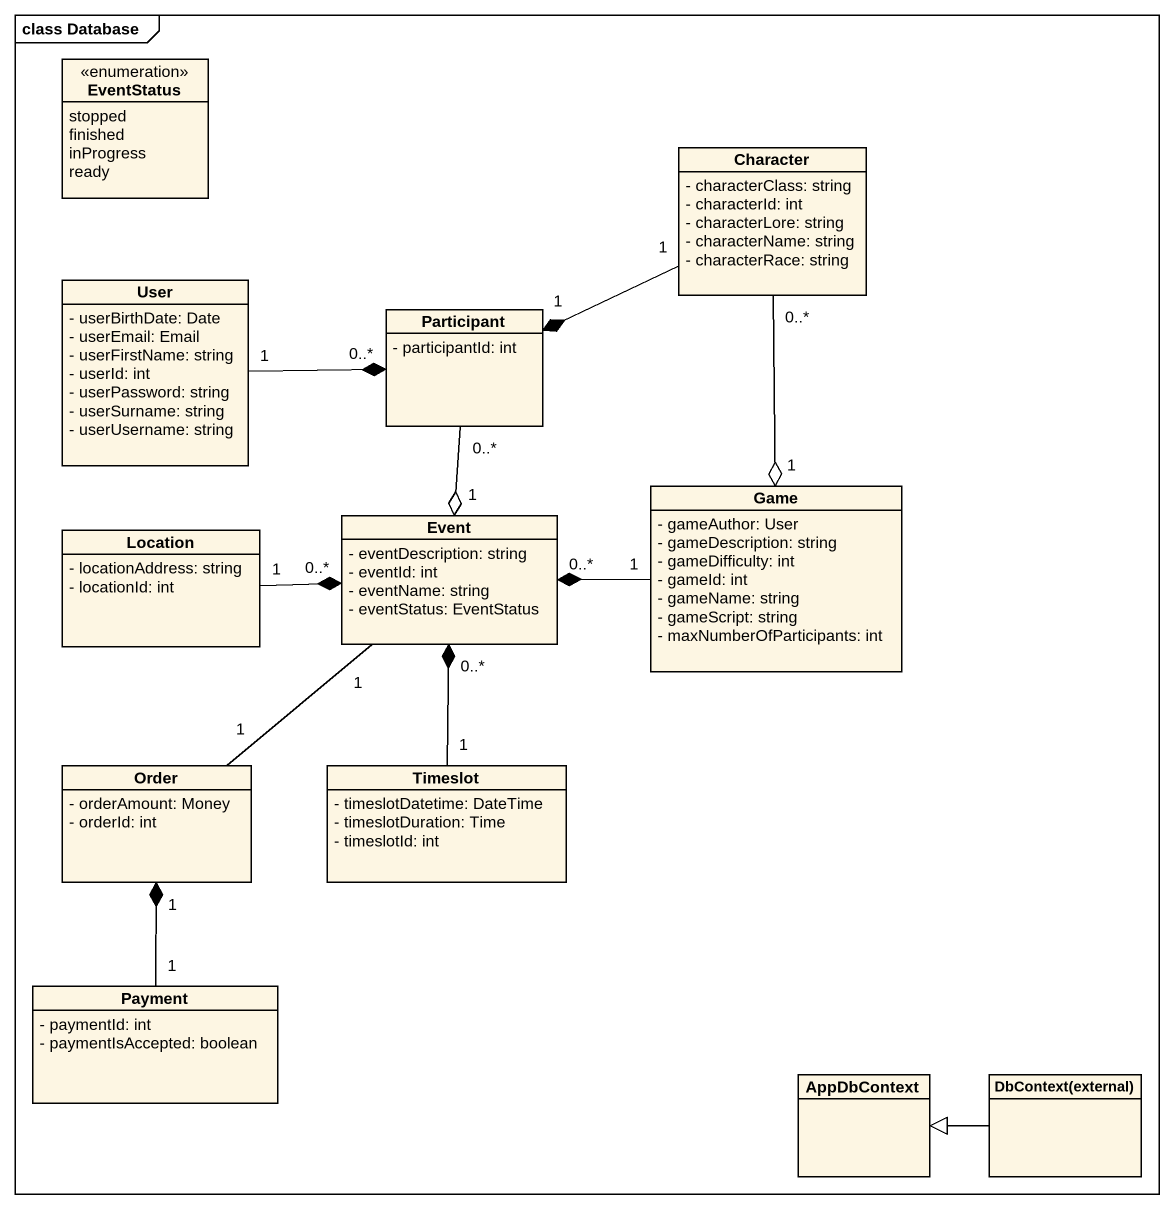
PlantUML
@startuml
mainframe class Database
hide circle
hide empty members
skinparam classAttributeIconSize 0
enum EventStatus {
  stopped
  finished
  inProgress
  ready
}
class Character {
  - characterClass: string
  - characterId: int
  - characterLore: string
  - characterName: string
  - characterRace: string
}
class User {
  - userBirthDate: Date
  - userEmail: Email
  - userFirstName: string
  - userId: int
  - userPassword: string
  - userSurname: string
  - userUsername: string
}
class "Participant" as Participant_ {
  - participantId: int
}
class Game {
  - gameAuthor: User
  - gameDescription: string
  - gameDifficulty: int
  - gameId: int
  - gameName: string
  - gameScript: string
  - maxNumberOfParticipants: int
}
class Location {
  - locationAddress: string
  - locationId: int
}
class Event {
  - eventDescription: string
  - eventId: int
  - eventName: string
  - eventStatus: EventStatus
}
class Order {
  - orderAmount: Money
  - orderId: int
}
class Timeslot {
  - timeslotDatetime: DateTime
  - timeslotDuration: Time
  - timeslotId: int
}
class Payment {
  - paymentId: int
  - paymentIsAccepted: boolean
}
class AppDbContext
class "DbContext(external)" as DbContext_external
Character "1" -left-* "1" Participant_
Character "0..*" --o "1" Game
User "1" -right-* "0..*" Participant_
Participant_ "0..*" --o "1" Event
Game "1" -left-* "0..*" Event
Location "1" -right-* "0..*" Event
Order "1" -up- "1" Event
Timeslot "1" -up-* "0..*" Event
Payment "1" -up-* "1" Order
DbContext_external -left-|> AppDbContext
@enduml
